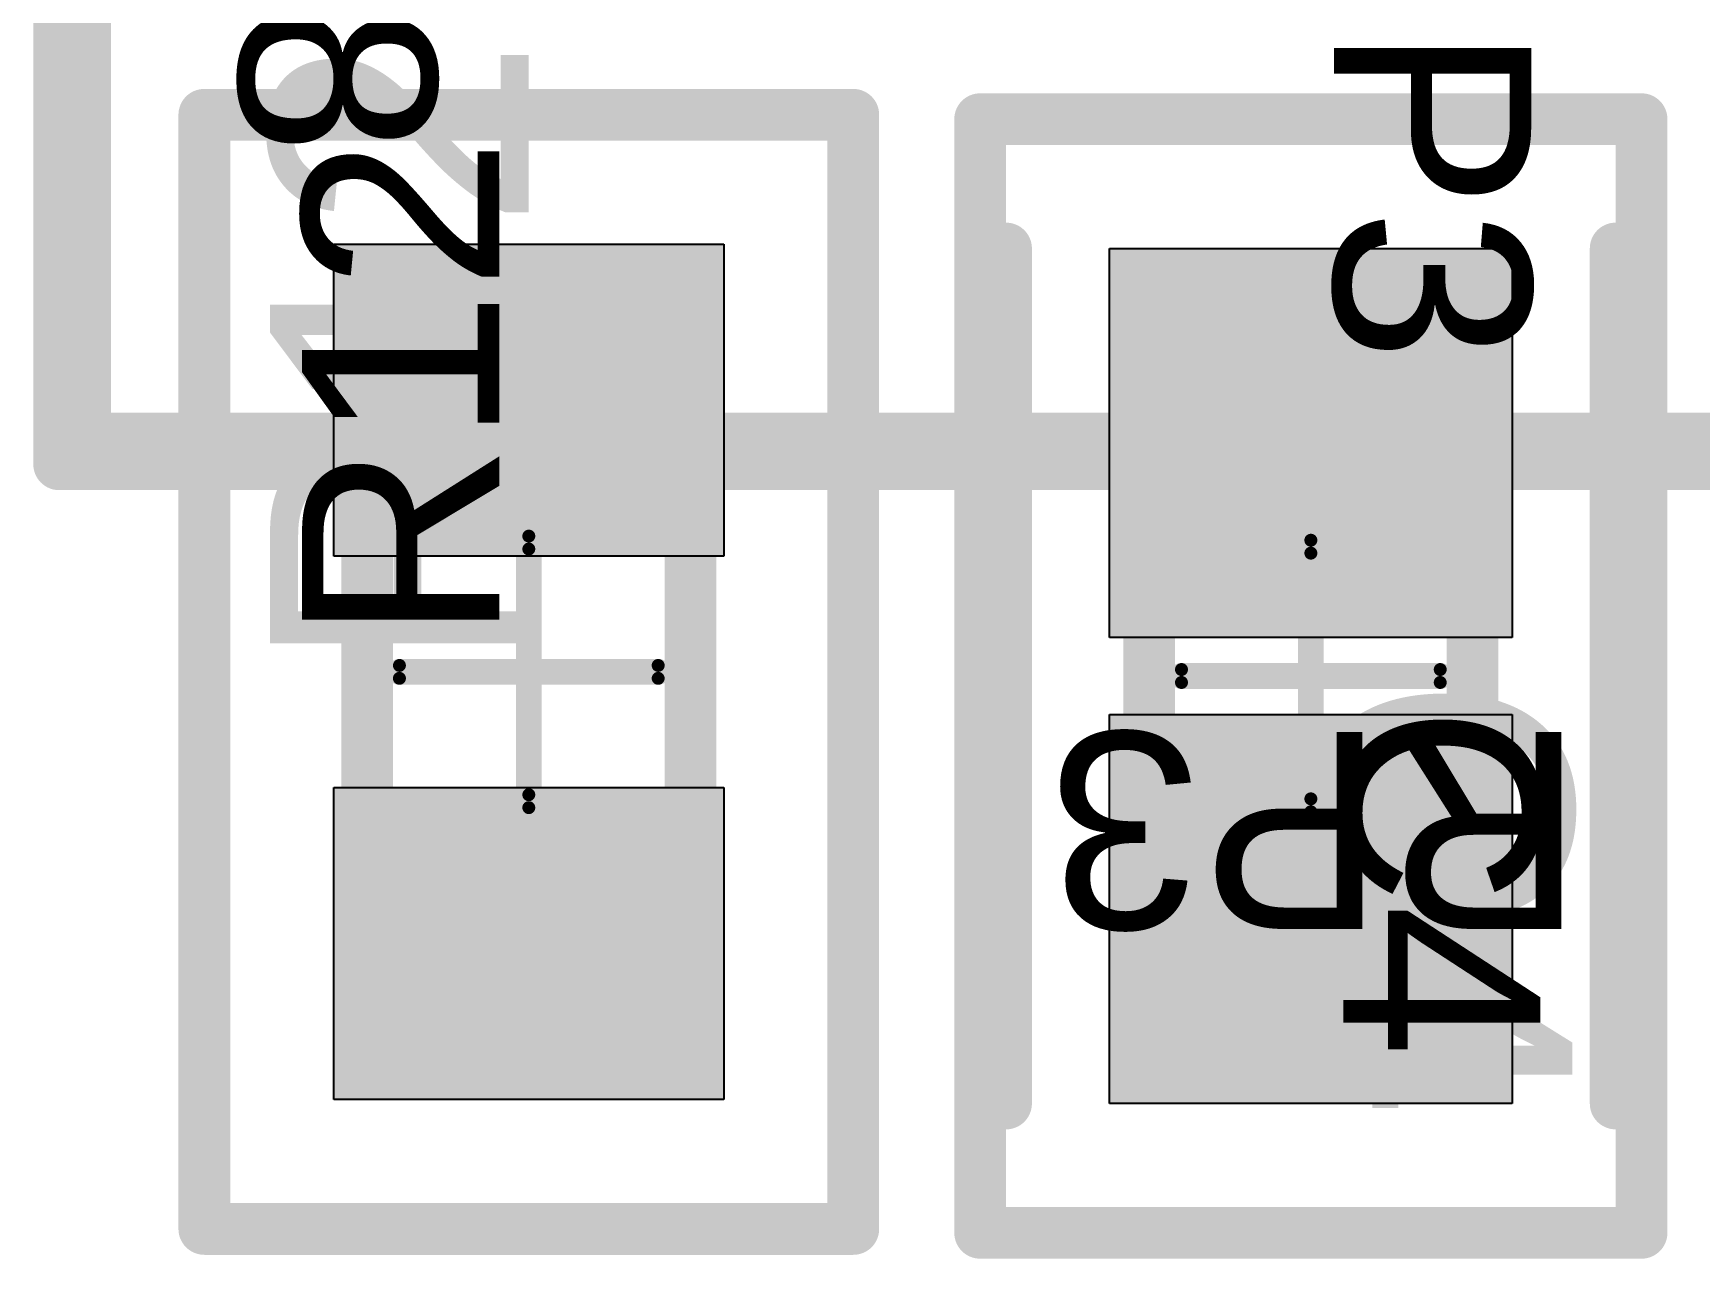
# Model space of a CAD drawing. Header units: millimetres. Extents: x 54 to 247, y 53 to 195.
# Drawn here: x 117.95 to 124.39, y 136.1 to 140.84 of the extents above; entities that cross this region are included whole.
import ezdxf

# ---------------------------------------------------------------- set-up
doc = ezdxf.new("R2010")
doc.units = ezdxf.units.MM
for name, color, linetype in [('BottomOverlay', 54, 'Continuous'), ('Mechanical10', 56, 'Continuous'), ('Mechanical12', 56, 'Continuous'), ('Mechanical14', 56, 'Continuous'), ('Mechanical15', 56, 'Continuous'), ('Mechanical4', 56, 'Continuous'), ('Mechanical6', 56, 'Continuous'), ('Mechanical8', 56, 'Continuous'), ('PadHoleLayer', 156, 'Continuous'), ('TopOverlay', 2, 'Continuous'), ('TopPaste', 8, 'Continuous'), ('TopSolder', 216, 'Continuous')]:
    doc.layers.add(name, color=color, linetype=linetype)
doc.styles.add('Arial', font='arial.ttf', dxfattribs={"height": 0.2})

# ---------------------------------------------------------------- blocks, each defined once
blk = doc.blocks.new('B______3296W_MFG_B_258')
at = {"layer": 'BottomOverlay', "const_width": 0.2}
for points in [[(-2.48, 4.89), (-2.48, -4.89)], [(-2.48, 4.89), (2.48, 4.89)]]:
    blk.add_lwpolyline(points, dxfattribs=at)
at = {"layer": 'BottomOverlay', "const_width": 0.1}
blk.add_lwpolyline([(-2.53, 4.89, 1), (-2.43, 4.89, 1)], format="xyb", close=True, dxfattribs=at)
blk.add_lwpolyline([(-2.53, 4.89, 1), (-2.43, 4.89, 1)], format="xyb", close=True, dxfattribs=at)
at = {"layer": 'Mechanical10', "const_width": 0.2}
for points in [[(-2.58, 4.99), (-2.58, -4.99)], [(-2.58, 4.99), (2.58, 4.99)]]:
    blk.add_lwpolyline(points, dxfattribs=at)
at = {"layer": 'Mechanical10', "const_width": 0.1}
blk.add_lwpolyline([(-2.63, 4.99, 1), (-2.53, 4.99, 1)], format="xyb", close=True, dxfattribs=at)
blk.add_lwpolyline([(-2.63, 4.99, 1), (-2.53, 4.99, 1)], format="xyb", close=True, dxfattribs=at)
at = {"layer": 'Mechanical12', "const_width": 0.2}
for points in [[(-2.48, 4.89), (-2.48, -4.89)], [(-2.48, 4.89), (2.48, 4.89)]]:
    blk.add_lwpolyline(points, dxfattribs=at)
at = {"layer": 'Mechanical12', "const_width": 0.1}
blk.add_lwpolyline([(-2.53, 4.89, 1), (-2.43, 4.89, 1)], format="xyb", close=True, dxfattribs=at)
blk.add_lwpolyline([(-2.53, 4.89, 1), (-2.43, 4.89, 1)], format="xyb", close=True, dxfattribs=at)
at = {"layer": 'Mechanical15', "const_width": 0.2}
for points in [[(-2.58, 4.99), (-2.58, -4.99)], [(-2.58, 4.99), (2.58, 4.99)]]:
    blk.add_lwpolyline(points, dxfattribs=at)
at = {"layer": 'Mechanical15', "const_width": 0.1}
blk.add_lwpolyline([(-2.63, 4.99, 1), (-2.53, 4.99, 1)], format="xyb", close=True, dxfattribs=at)
blk.add_lwpolyline([(-2.63, 4.99, 1), (-2.53, 4.99, 1)], format="xyb", close=True, dxfattribs=at)
blk = doc.blocks.new('V______CRCW0805__3_IPC_A_271')
at = {"layer": 'TopPaste'}
for points in [[(-1.6541, 0.7541), (-0.4476, 0.7541), (-0.4476, -0.7541), (-1.6541, -0.7541)], [(0.4476, 0.7541), (1.6541, 0.7541), (1.6541, -0.7541), (0.4476, -0.7541)]]:
    blk.add_hatch(color=8, dxfattribs=at).paths.add_polyline_path(points)
at = {"layer": 'TopSolder'}
for points in [[(-1.6541, 0.7541), (-0.4476, 0.7541), (-0.4476, -0.7541), (-1.6541, -0.7541)], [(0.4476, 0.7541), (1.6541, 0.7541), (1.6541, -0.7541), (0.4476, -0.7541)]]:
    blk.add_hatch(color=216, dxfattribs=at).paths.add_polyline_path(points)
at = {"layer": 'Mechanical10', "const_width": 0.2}
for points in [[(-2.1541, 1.2541), (2.1541, 1.2541)], [(-2.1541, 1.2541), (-2.1541, -1.2541)], [(2.1541, 1.2541), (2.1541, -1.2541)], [(-2.1541, -1.2541), (2.1541, -1.2541)]]:
    blk.add_lwpolyline(points, dxfattribs=at)
at = {"layer": 'Mechanical10', "const_width": 0.1}
for points in [[(-2.2041, 1.2541, 1), (-2.1041, 1.2541, 1)], [(-2.2041, 1.2541, 1), (-2.1041, 1.2541, 1)], [(2.1041, 1.2541, 1), (2.2041, 1.2541, 1)], [(2.1041, 1.2541, 1), (2.2041, 1.2541, 1)], [(-2.2041, -1.2541, 1), (-2.1041, -1.2541, 1)], [(-2.2041, -1.2541, 1), (-2.1041, -1.2541, 1)], [(2.1041, -1.2541, 1), (2.2041, -1.2541, 1)], [(2.1041, -1.2541, 1), (2.2041, -1.2541, 1)]]:
    blk.add_lwpolyline(points, format="xyb", close=True, dxfattribs=at)
at = {"layer": 'Mechanical12', "const_width": 0.2}
for points in [[(-1, 0.625), (1, 0.625)], [(-1, 0.625), (-1, -0.625)], [(1, 0.625), (1, -0.625)], [(-1, -0.625), (1, -0.625)]]:
    blk.add_lwpolyline(points, dxfattribs=at)
at = {"layer": 'Mechanical12', "const_width": 0.1}
for points in [[(-1.05, 0.625, 1), (-0.95, 0.625, 1)], [(-1.05, 0.625, 1), (-0.95, 0.625, 1)], [(0.95, 0.625, 1), (1.05, 0.625, 1)], [(0.95, 0.625, 1), (1.05, 0.625, 1)], [(-1.05, -0.625, 1), (-0.95, -0.625, 1)], [(-1.05, -0.625, 1), (-0.95, -0.625, 1)], [(0.95, -0.625, 1), (1.05, -0.625, 1)], [(0.95, -0.625, 1), (1.05, -0.625, 1)]]:
    blk.add_lwpolyline(points, format="xyb", close=True, dxfattribs=at)
at = {"layer": 'Mechanical15'}
for points, const_width in [([(-2.1541, 1.2541), (2.1541, 1.2541)], 0.2), ([(-2.1541, 1.2541), (-2.1541, -1.2541)], 0.2), ([(2.1541, 1.2541), (2.1541, -1.2541)], 0.2), ([(0, 0.5), (0, -0.5)], 0.1), ([(-0.5, 0), (0.5, 0)], 0.1), ([(-2.1541, -1.2541), (2.1541, -1.2541)], 0.2)]:
    blk.add_lwpolyline(points, dxfattribs=dict(at, const_width=const_width))
for points, const_width in [([(-2.2041, 1.2541, 1), (-2.1041, 1.2541, 1)], 0.1), ([(-2.2041, 1.2541, 1), (-2.1041, 1.2541, 1)], 0.1), ([(2.1041, 1.2541, 1), (2.2041, 1.2541, 1)], 0.1), ([(2.1041, 1.2541, 1), (2.2041, 1.2541, 1)], 0.1), ([(-0.025, 0.5, 1), (0.025, 0.5, 1)], 0.05), ([(-0.525, 0, 1), (-0.475, 0, 1)], 0.05), ([(0.475, 0, 1), (0.525, 0, 1)], 0.05), ([(-0.025, -0.5, 1), (0.025, -0.5, 1)], 0.05), ([(-2.2041, -1.2541, 1), (-2.1041, -1.2541, 1)], 0.1), ([(-2.2041, -1.2541, 1), (-2.1041, -1.2541, 1)], 0.1), ([(2.1041, -1.2541, 1), (2.2041, -1.2541, 1)], 0.1), ([(2.1041, -1.2541, 1), (2.2041, -1.2541, 1)], 0.1)]:
    blk.add_lwpolyline(points, format="xyb", close=True, dxfattribs=dict(at, const_width=const_width))
at = {"layer": 'TopOverlay', "const_width": 0.2}
for points in [[(-0.0726, 0.625), (0.0726, 0.625)], [(-0.0726, -0.625), (0.0726, -0.625)]]:
    blk.add_lwpolyline(points, dxfattribs=at)
at = {"layer": 'TopOverlay', "const_width": 0.1}
for points in [[(-0.1226, 0.625, 1), (-0.0226, 0.625, 1)], [(0.0226, 0.625, 1), (0.1226, 0.625, 1)], [(-0.1226, -0.625, 1), (-0.0226, -0.625, 1)], [(0.0226, -0.625, 1), (0.1226, -0.625, 1)]]:
    blk.add_lwpolyline(points, format="xyb", close=True, dxfattribs=at)
at = {"layer": 'Mechanical10'}
blk.add_text('R12', height=1, dxfattribs=at).set_placement((0, 0))
blk = doc.blocks.new('KEMET_C0805C_DN_IPC_A_296')
at = {"layer": 'TopPaste'}
for points in [[(-1.6531, 0.7781), (-0.1485, 0.7781), (-0.1485, -0.7781), (-1.6531, -0.7781)], [(0.1485, 0.7781), (1.6531, 0.7781), (1.6531, -0.7781), (0.1485, -0.7781)]]:
    blk.add_hatch(color=8, dxfattribs=at).paths.add_polyline_path(points)
at = {"layer": 'TopSolder'}
for points in [[(-1.6531, 0.7781), (-0.1485, 0.7781), (-0.1485, -0.7781), (-1.6531, -0.7781)], [(0.1485, 0.7781), (1.6531, 0.7781), (1.6531, -0.7781), (0.1485, -0.7781)]]:
    blk.add_hatch(color=216, dxfattribs=at).paths.add_polyline_path(points)
at = {"layer": 'Mechanical10', "const_width": 0.2}
for points in [[(2.1531, 1.2781), (-2.1531, 1.2781)], [(-2.1531, -1.2781), (-2.1531, 1.2781)], [(2.1531, -1.2781), (2.1531, 1.2781)], [(2.1531, -1.2781), (-2.1531, -1.2781)]]:
    blk.add_lwpolyline(points, dxfattribs=at)
at = {"layer": 'Mechanical10', "const_width": 0.1}
for points in [[(-2.2031, 1.2781, 1), (-2.1031, 1.2781, 1)], [(-2.2031, 1.2781, 1), (-2.1031, 1.2781, 1)], [(2.1031, 1.2781, 1), (2.2031, 1.2781, 1)], [(2.1031, 1.2781, 1), (2.2031, 1.2781, 1)], [(-2.2031, -1.2781, 1), (-2.1031, -1.2781, 1)], [(-2.2031, -1.2781, 1), (-2.1031, -1.2781, 1)], [(2.1031, -1.2781, 1), (2.2031, -1.2781, 1)], [(2.1031, -1.2781, 1), (2.2031, -1.2781, 1)]]:
    blk.add_lwpolyline(points, format="xyb", close=True, dxfattribs=at)
at = {"layer": 'Mechanical12', "const_width": 0.2}
for points in [[(1, 0.625), (-1, 0.625)], [(-1, -0.625), (-1, 0.625)], [(1, -0.625), (1, 0.625)], [(1, -0.625), (-1, -0.625)]]:
    blk.add_lwpolyline(points, dxfattribs=at)
at = {"layer": 'Mechanical12', "const_width": 0.1}
for points in [[(-1.05, 0.625, 1), (-0.95, 0.625, 1)], [(-1.05, 0.625, 1), (-0.95, 0.625, 1)], [(0.95, 0.625, 1), (1.05, 0.625, 1)], [(0.95, 0.625, 1), (1.05, 0.625, 1)], [(-1.05, -0.625, 1), (-0.95, -0.625, 1)], [(-1.05, -0.625, 1), (-0.95, -0.625, 1)], [(0.95, -0.625, 1), (1.05, -0.625, 1)], [(0.95, -0.625, 1), (1.05, -0.625, 1)]]:
    blk.add_lwpolyline(points, format="xyb", close=True, dxfattribs=at)
at = {"layer": 'Mechanical15'}
for points, const_width in [([(2.1531, 1.2781), (-2.1531, 1.2781)], 0.2), ([(-2.1531, -1.2781), (-2.1531, 1.2781)], 0.2), ([(2.1531, -1.2781), (2.1531, 1.2781)], 0.2), ([(0, -0.5), (0, 0.5)], 0.1), ([(0.5, 0), (-0.5, 0)], 0.1), ([(2.1531, -1.2781), (-2.1531, -1.2781)], 0.2)]:
    blk.add_lwpolyline(points, dxfattribs=dict(at, const_width=const_width))
for points, const_width in [([(-2.2031, 1.2781, 1), (-2.1031, 1.2781, 1)], 0.1), ([(-2.2031, 1.2781, 1), (-2.1031, 1.2781, 1)], 0.1), ([(2.1031, 1.2781, 1), (2.2031, 1.2781, 1)], 0.1), ([(2.1031, 1.2781, 1), (2.2031, 1.2781, 1)], 0.1), ([(-0.025, 0.5, 1), (0.025, 0.5, 1)], 0.05), ([(-0.525, 0, 1), (-0.475, 0, 1)], 0.05), ([(0.475, 0, 1), (0.525, 0, 1)], 0.05), ([(-0.025, -0.5, 1), (0.025, -0.5, 1)], 0.05), ([(-2.2031, -1.2781, 1), (-2.1031, -1.2781, 1)], 0.1), ([(-2.2031, -1.2781, 1), (-2.1031, -1.2781, 1)], 0.1), ([(2.1031, -1.2781, 1), (2.2031, -1.2781, 1)], 0.1), ([(2.1031, -1.2781, 1), (2.2031, -1.2781, 1)], 0.1)]:
    blk.add_lwpolyline(points, format="xyb", close=True, dxfattribs=dict(at, const_width=const_width))
at = {"layer": 'TopOverlay', "const_width": 0.2}
for points in [[(1.6531, 1.1781), (-1.6531, 1.1781)], [(1.6531, -1.1781), (-1.6531, -1.1781)]]:
    blk.add_lwpolyline(points, dxfattribs=at)
at = {"layer": 'TopOverlay', "const_width": 0.1}
for points in [[(-1.7031, 1.1781, 1), (-1.6031, 1.1781, 1)], [(1.6031, 1.1781, 1), (1.7031, 1.1781, 1)], [(-1.7031, -1.1781, 1), (-1.6031, -1.1781, 1)], [(1.6031, -1.1781, 1), (1.7031, -1.1781, 1)]]:
    blk.add_lwpolyline(points, format="xyb", close=True, dxfattribs=at)
at = {"layer": 'Mechanical10'}
blk.add_text('C4', height=1, dxfattribs=at).set_placement((0, 0.0111))

msp = doc.modelspace()

# ---------------------------------------------------------------- hatches: boundary and pattern name
at = {"layer": 'Mechanical14'}
h = msp.add_hatch(color=56, dxfattribs=at)
edge = h.paths.add_edge_path()
edge.add_arc((118.1476, 139.2724), 0.05, 0, 360)
h = msp.add_hatch(color=56, dxfattribs=at)
edge = h.paths.add_edge_path()
edge.add_arc((118.1476, 139.2724), 0.05, 0, 360)
at = {"layer": 'Mechanical4'}
h = msp.add_hatch(color=56, dxfattribs=at)
edge = h.paths.add_edge_path()
edge.add_arc((118.6085, 140.5239), 0.05, 0, 360)
h = msp.add_hatch(color=56, dxfattribs=at)
edge = h.paths.add_edge_path()
edge.add_arc((118.6085, 140.5239), 0.05, 0, 360)
h = msp.add_hatch(color=56, dxfattribs=at)
edge = h.paths.add_edge_path()
edge.add_arc((118.6085, 140.5239), 0.05, 0, 360)
h = msp.add_hatch(color=56, dxfattribs=at)
edge = h.paths.add_edge_path()
edge.add_arc((118.6085, 140.5239), 0.05, 0, 360)
h = msp.add_hatch(color=56, dxfattribs=at)
edge = h.paths.add_edge_path()
edge.add_arc((121.1167, 140.5239), 0.05, 0, 360)
h = msp.add_hatch(color=56, dxfattribs=at)
edge = h.paths.add_edge_path()
edge.add_arc((121.1167, 140.5239), 0.05, 0, 360)
h = msp.add_hatch(color=56, dxfattribs=at)
edge = h.paths.add_edge_path()
edge.add_arc((121.1167, 140.5239), 0.05, 0, 360)
h = msp.add_hatch(color=56, dxfattribs=at)
edge = h.paths.add_edge_path()
edge.add_arc((121.1167, 140.5239), 0.05, 0, 360)
h = msp.add_hatch(color=56, dxfattribs=at)
edge = h.paths.add_edge_path()
edge.add_arc((121.6071, 140.5069), 0.05, 0, 360)
h = msp.add_hatch(color=56, dxfattribs=at)
edge = h.paths.add_edge_path()
edge.add_arc((121.6071, 140.5069), 0.05, 0, 360)
h = msp.add_hatch(color=56, dxfattribs=at)
edge = h.paths.add_edge_path()
edge.add_arc((121.6071, 140.5069), 0.05, 0, 360)
h = msp.add_hatch(color=56, dxfattribs=at)
edge = h.paths.add_edge_path()
edge.add_arc((121.6071, 140.5069), 0.05, 0, 360)
h = msp.add_hatch(color=56, dxfattribs=at)
edge = h.paths.add_edge_path()
edge.add_arc((124.1633, 140.5069), 0.05, 0, 360)
h = msp.add_hatch(color=56, dxfattribs=at)
edge = h.paths.add_edge_path()
edge.add_arc((124.1633, 140.5069), 0.05, 0, 360)
h = msp.add_hatch(color=56, dxfattribs=at)
edge = h.paths.add_edge_path()
edge.add_arc((124.1633, 140.5069), 0.05, 0, 360)
h = msp.add_hatch(color=56, dxfattribs=at)
edge = h.paths.add_edge_path()
edge.add_arc((124.1633, 140.5069), 0.05, 0, 360)
h = msp.add_hatch(color=56, dxfattribs=at)
edge = h.paths.add_edge_path()
edge.add_arc((118.0476, 139.1724), 0.05, 0, 360)
h = msp.add_hatch(color=56, dxfattribs=at)
edge = h.paths.add_edge_path()
edge.add_arc((118.0476, 139.1724), 0.05, 0, 360)
h = msp.add_hatch(color=56, dxfattribs=at)
edge = h.paths.add_edge_path()
edge.add_arc((118.0476, 139.1724), 0.05, 0, 360)
h = msp.add_hatch(color=56, dxfattribs=at)
edge = h.paths.add_edge_path()
edge.add_arc((118.0476, 139.1724), 0.05, 0, 360)
h = msp.add_hatch(color=56, dxfattribs=at)
edge = h.paths.add_edge_path()
edge.add_arc((118.6085, 136.2156), 0.05, 0, 360)
h = msp.add_hatch(color=56, dxfattribs=at)
edge = h.paths.add_edge_path()
edge.add_arc((118.6085, 136.2156), 0.05, 0, 360)
h = msp.add_hatch(color=56, dxfattribs=at)
edge = h.paths.add_edge_path()
edge.add_arc((118.6085, 136.2156), 0.05, 0, 360)
h = msp.add_hatch(color=56, dxfattribs=at)
edge = h.paths.add_edge_path()
edge.add_arc((118.6085, 136.2156), 0.05, 0, 360)
h = msp.add_hatch(color=56, dxfattribs=at)
edge = h.paths.add_edge_path()
edge.add_arc((121.1167, 136.2156), 0.05, 0, 360)
h = msp.add_hatch(color=56, dxfattribs=at)
edge = h.paths.add_edge_path()
edge.add_arc((121.1167, 136.2156), 0.05, 0, 360)
h = msp.add_hatch(color=56, dxfattribs=at)
edge = h.paths.add_edge_path()
edge.add_arc((121.1167, 136.2156), 0.05, 0, 360)
h = msp.add_hatch(color=56, dxfattribs=at)
edge = h.paths.add_edge_path()
edge.add_arc((121.1167, 136.2156), 0.05, 0, 360)
h = msp.add_hatch(color=56, dxfattribs=at)
edge = h.paths.add_edge_path()
edge.add_arc((121.6071, 136.2007), 0.05, 0, 360)
h = msp.add_hatch(color=56, dxfattribs=at)
edge = h.paths.add_edge_path()
edge.add_arc((121.6071, 136.2007), 0.05, 0, 360)
h = msp.add_hatch(color=56, dxfattribs=at)
edge = h.paths.add_edge_path()
edge.add_arc((121.6071, 136.2007), 0.05, 0, 360)
h = msp.add_hatch(color=56, dxfattribs=at)
edge = h.paths.add_edge_path()
edge.add_arc((121.6071, 136.2007), 0.05, 0, 360)
h = msp.add_hatch(color=56, dxfattribs=at)
edge = h.paths.add_edge_path()
edge.add_arc((124.1633, 136.2007), 0.05, 0, 360)
h = msp.add_hatch(color=56, dxfattribs=at)
edge = h.paths.add_edge_path()
edge.add_arc((124.1633, 136.2007), 0.05, 0, 360)
h = msp.add_hatch(color=56, dxfattribs=at)
edge = h.paths.add_edge_path()
edge.add_arc((124.1633, 136.2007), 0.05, 0, 360)
h = msp.add_hatch(color=56, dxfattribs=at)
edge = h.paths.add_edge_path()
edge.add_arc((124.1633, 136.2007), 0.05, 0, 360)
at = {"layer": 'Mechanical6'}
h = msp.add_hatch(color=56, dxfattribs=at)
edge = h.paths.add_edge_path()
edge.add_arc((121.7071, 140.0069), 0.05, 0, 360)
h = msp.add_hatch(color=56, dxfattribs=at)
edge = h.paths.add_edge_path()
edge.add_arc((124.0633, 140.0069), 0.05, 0, 360)
h = msp.add_hatch(color=56, dxfattribs=at)
edge = h.paths.add_edge_path()
edge.add_arc((119.2376, 138.4423), 0.05, 0, 360)
h = msp.add_hatch(color=56, dxfattribs=at)
edge = h.paths.add_edge_path()
edge.add_arc((120.4876, 138.4423), 0.05, 0, 360)
h = msp.add_hatch(color=56, dxfattribs=at)
edge = h.paths.add_edge_path()
edge.add_arc((119.2376, 138.2972), 0.05, 0, 360)
h = msp.add_hatch(color=56, dxfattribs=at)
edge = h.paths.add_edge_path()
edge.add_arc((120.4876, 138.2972), 0.05, 0, 360)
h = msp.add_hatch(color=56, dxfattribs=at)
edge = h.paths.add_edge_path()
edge.add_arc((121.7071, 136.7007), 0.05, 0, 360)
h = msp.add_hatch(color=56, dxfattribs=at)
edge = h.paths.add_edge_path()
edge.add_arc((124.0633, 136.7007), 0.05, 0, 360)
at = {"layer": 'Mechanical8'}
h = msp.add_hatch(color=56, dxfattribs=at)
edge = h.paths.add_edge_path()
edge.add_arc((119.2376, 139.3697), 0.05, 0, 360)
h = msp.add_hatch(color=56, dxfattribs=at)
edge = h.paths.add_edge_path()
edge.add_arc((119.2376, 139.3697), 0.05, 0, 360)
h = msp.add_hatch(color=56, dxfattribs=at)
edge = h.paths.add_edge_path()
edge.add_arc((120.4876, 139.3697), 0.05, 0, 360)
h = msp.add_hatch(color=56, dxfattribs=at)
edge = h.paths.add_edge_path()
edge.add_arc((120.4876, 139.3697), 0.05, 0, 360)
h = msp.add_hatch(color=56, dxfattribs=at)
edge = h.paths.add_edge_path()
edge.add_arc((122.2602, 139.3538), 0.05, 0, 360)
h = msp.add_hatch(color=56, dxfattribs=at)
edge = h.paths.add_edge_path()
edge.add_arc((122.2602, 139.3538), 0.05, 0, 360)
h = msp.add_hatch(color=56, dxfattribs=at)
edge = h.paths.add_edge_path()
edge.add_arc((123.5102, 139.3538), 0.05, 0, 360)
h = msp.add_hatch(color=56, dxfattribs=at)
edge = h.paths.add_edge_path()
edge.add_arc((123.5102, 139.3538), 0.05, 0, 360)
h = msp.add_hatch(color=56, dxfattribs=at)
edge = h.paths.add_edge_path()
edge.add_arc((118.1476, 139.2724), 0.05, 0, 360)
h = msp.add_hatch(color=56, dxfattribs=at)
edge = h.paths.add_edge_path()
edge.add_arc((118.1476, 139.2724), 0.05, 0, 360)
h = msp.add_hatch(color=56, dxfattribs=at)
edge = h.paths.add_edge_path()
edge.add_arc((119.2376, 137.3698), 0.05, 0, 360)
h = msp.add_hatch(color=56, dxfattribs=at)
edge = h.paths.add_edge_path()
edge.add_arc((119.2376, 137.3698), 0.05, 0, 360)
h = msp.add_hatch(color=56, dxfattribs=at)
edge = h.paths.add_edge_path()
edge.add_arc((120.4876, 137.3698), 0.05, 0, 360)
h = msp.add_hatch(color=56, dxfattribs=at)
edge = h.paths.add_edge_path()
edge.add_arc((120.4876, 137.3698), 0.05, 0, 360)
h = msp.add_hatch(color=56, dxfattribs=at)
edge = h.paths.add_edge_path()
edge.add_arc((122.2602, 137.3538), 0.05, 0, 360)
h = msp.add_hatch(color=56, dxfattribs=at)
edge = h.paths.add_edge_path()
edge.add_arc((122.2602, 137.3538), 0.05, 0, 360)
h = msp.add_hatch(color=56, dxfattribs=at)
edge = h.paths.add_edge_path()
edge.add_arc((123.5102, 137.3538), 0.05, 0, 360)
h = msp.add_hatch(color=56, dxfattribs=at)
edge = h.paths.add_edge_path()
edge.add_arc((123.5102, 137.3538), 0.05, 0, 360)
at = {"layer": 'PadHoleLayer'}
h = msp.add_hatch(color=156, dxfattribs=at)
edge = h.paths.add_edge_path()
edge.add_arc((118.6085, 140.5239), 0.05, 0, 360)
h = msp.add_hatch(color=156, dxfattribs=at)
edge = h.paths.add_edge_path()
edge.add_arc((118.6085, 140.5239), 0.05, 0, 360)
h = msp.add_hatch(color=156, dxfattribs=at)
edge = h.paths.add_edge_path()
edge.add_arc((118.6085, 140.5239), 0.05, 0, 360)
h = msp.add_hatch(color=156, dxfattribs=at)
edge = h.paths.add_edge_path()
edge.add_arc((118.6085, 140.5239), 0.05, 0, 360)
h = msp.add_hatch(color=156, dxfattribs=at)
edge = h.paths.add_edge_path()
edge.add_arc((121.1167, 140.5239), 0.05, 0, 360)
h = msp.add_hatch(color=156, dxfattribs=at)
edge = h.paths.add_edge_path()
edge.add_arc((121.1167, 140.5239), 0.05, 0, 360)
h = msp.add_hatch(color=156, dxfattribs=at)
edge = h.paths.add_edge_path()
edge.add_arc((121.1167, 140.5239), 0.05, 0, 360)
h = msp.add_hatch(color=156, dxfattribs=at)
edge = h.paths.add_edge_path()
edge.add_arc((121.1167, 140.5239), 0.05, 0, 360)
h = msp.add_hatch(color=156, dxfattribs=at)
edge = h.paths.add_edge_path()
edge.add_arc((121.6071, 140.5069), 0.05, 0, 360)
h = msp.add_hatch(color=156, dxfattribs=at)
edge = h.paths.add_edge_path()
edge.add_arc((121.6071, 140.5069), 0.05, 0, 360)
h = msp.add_hatch(color=156, dxfattribs=at)
edge = h.paths.add_edge_path()
edge.add_arc((121.6071, 140.5069), 0.05, 0, 360)
h = msp.add_hatch(color=156, dxfattribs=at)
edge = h.paths.add_edge_path()
edge.add_arc((121.6071, 140.5069), 0.05, 0, 360)
h = msp.add_hatch(color=156, dxfattribs=at)
edge = h.paths.add_edge_path()
edge.add_arc((124.1633, 140.5069), 0.05, 0, 360)
h = msp.add_hatch(color=156, dxfattribs=at)
edge = h.paths.add_edge_path()
edge.add_arc((124.1633, 140.5069), 0.05, 0, 360)
h = msp.add_hatch(color=156, dxfattribs=at)
edge = h.paths.add_edge_path()
edge.add_arc((124.1633, 140.5069), 0.05, 0, 360)
h = msp.add_hatch(color=156, dxfattribs=at)
edge = h.paths.add_edge_path()
edge.add_arc((124.1633, 140.5069), 0.05, 0, 360)
h = msp.add_hatch(color=156, dxfattribs=at)
edge = h.paths.add_edge_path()
edge.add_arc((121.7071, 140.0069), 0.05, 0, 360)
h = msp.add_hatch(color=156, dxfattribs=at)
edge = h.paths.add_edge_path()
edge.add_arc((124.0633, 140.0069), 0.05, 0, 360)
h = msp.add_hatch(color=156, dxfattribs=at)
edge = h.paths.add_edge_path()
edge.add_arc((119.2376, 139.3697), 0.05, 0, 360)
h = msp.add_hatch(color=156, dxfattribs=at)
edge = h.paths.add_edge_path()
edge.add_arc((119.2376, 139.3697), 0.05, 0, 360)
h = msp.add_hatch(color=156, dxfattribs=at)
edge = h.paths.add_edge_path()
edge.add_arc((120.4876, 139.3697), 0.05, 0, 360)
h = msp.add_hatch(color=156, dxfattribs=at)
edge = h.paths.add_edge_path()
edge.add_arc((120.4876, 139.3697), 0.05, 0, 360)
h = msp.add_hatch(color=156, dxfattribs=at)
edge = h.paths.add_edge_path()
edge.add_arc((122.2602, 139.3538), 0.05, 0, 360)
h = msp.add_hatch(color=156, dxfattribs=at)
edge = h.paths.add_edge_path()
edge.add_arc((122.2602, 139.3538), 0.05, 0, 360)
h = msp.add_hatch(color=156, dxfattribs=at)
edge = h.paths.add_edge_path()
edge.add_arc((123.5102, 139.3538), 0.05, 0, 360)
h = msp.add_hatch(color=156, dxfattribs=at)
edge = h.paths.add_edge_path()
edge.add_arc((123.5102, 139.3538), 0.05, 0, 360)
h = msp.add_hatch(color=156, dxfattribs=at)
edge = h.paths.add_edge_path()
edge.add_arc((118.1476, 139.2724), 0.05, 0, 360)
h = msp.add_hatch(color=156, dxfattribs=at)
edge = h.paths.add_edge_path()
edge.add_arc((118.1476, 139.2724), 0.05, 0, 360)
h = msp.add_hatch(color=156, dxfattribs=at)
edge = h.paths.add_edge_path()
edge.add_arc((118.1476, 139.2724), 0.05, 0, 360)
h = msp.add_hatch(color=156, dxfattribs=at)
edge = h.paths.add_edge_path()
edge.add_arc((118.1476, 139.2724), 0.05, 0, 360)
h = msp.add_hatch(color=156, dxfattribs=at)
edge = h.paths.add_edge_path()
edge.add_arc((118.0476, 139.1724), 0.05, 0, 360)
h = msp.add_hatch(color=156, dxfattribs=at)
edge = h.paths.add_edge_path()
edge.add_arc((118.0476, 139.1724), 0.05, 0, 360)
h = msp.add_hatch(color=156, dxfattribs=at)
edge = h.paths.add_edge_path()
edge.add_arc((118.0476, 139.1724), 0.05, 0, 360)
h = msp.add_hatch(color=156, dxfattribs=at)
edge = h.paths.add_edge_path()
edge.add_arc((118.0476, 139.1724), 0.05, 0, 360)
h = msp.add_hatch(color=156, dxfattribs=at)
edge = h.paths.add_edge_path()
edge.add_arc((119.2376, 138.4423), 0.05, 0, 360)
h = msp.add_hatch(color=156, dxfattribs=at)
edge = h.paths.add_edge_path()
edge.add_arc((120.4876, 138.4423), 0.05, 0, 360)
h = msp.add_hatch(color=156, dxfattribs=at)
edge = h.paths.add_edge_path()
edge.add_arc((119.2376, 138.2972), 0.05, 0, 360)
h = msp.add_hatch(color=156, dxfattribs=at)
edge = h.paths.add_edge_path()
edge.add_arc((120.4876, 138.2972), 0.05, 0, 360)
h = msp.add_hatch(color=156, dxfattribs=at)
edge = h.paths.add_edge_path()
edge.add_arc((119.2376, 137.3698), 0.05, 0, 360)
h = msp.add_hatch(color=156, dxfattribs=at)
edge = h.paths.add_edge_path()
edge.add_arc((119.2376, 137.3698), 0.05, 0, 360)
h = msp.add_hatch(color=156, dxfattribs=at)
edge = h.paths.add_edge_path()
edge.add_arc((120.4876, 137.3698), 0.05, 0, 360)
h = msp.add_hatch(color=156, dxfattribs=at)
edge = h.paths.add_edge_path()
edge.add_arc((120.4876, 137.3698), 0.05, 0, 360)
h = msp.add_hatch(color=156, dxfattribs=at)
edge = h.paths.add_edge_path()
edge.add_arc((122.2602, 137.3538), 0.05, 0, 360)
h = msp.add_hatch(color=156, dxfattribs=at)
edge = h.paths.add_edge_path()
edge.add_arc((122.2602, 137.3538), 0.05, 0, 360)
h = msp.add_hatch(color=156, dxfattribs=at)
edge = h.paths.add_edge_path()
edge.add_arc((123.5102, 137.3538), 0.05, 0, 360)
h = msp.add_hatch(color=156, dxfattribs=at)
edge = h.paths.add_edge_path()
edge.add_arc((123.5102, 137.3538), 0.05, 0, 360)
h = msp.add_hatch(color=156, dxfattribs=at)
edge = h.paths.add_edge_path()
edge.add_arc((121.7071, 136.7007), 0.05, 0, 360)
h = msp.add_hatch(color=156, dxfattribs=at)
edge = h.paths.add_edge_path()
edge.add_arc((124.0633, 136.7007), 0.05, 0, 360)
h = msp.add_hatch(color=156, dxfattribs=at)
edge = h.paths.add_edge_path()
edge.add_arc((118.6085, 136.2156), 0.05, 0, 360)
h = msp.add_hatch(color=156, dxfattribs=at)
edge = h.paths.add_edge_path()
edge.add_arc((118.6085, 136.2156), 0.05, 0, 360)
h = msp.add_hatch(color=156, dxfattribs=at)
edge = h.paths.add_edge_path()
edge.add_arc((118.6085, 136.2156), 0.05, 0, 360)
h = msp.add_hatch(color=156, dxfattribs=at)
edge = h.paths.add_edge_path()
edge.add_arc((118.6085, 136.2156), 0.05, 0, 360)
h = msp.add_hatch(color=156, dxfattribs=at)
edge = h.paths.add_edge_path()
edge.add_arc((121.1167, 136.2156), 0.05, 0, 360)
h = msp.add_hatch(color=156, dxfattribs=at)
edge = h.paths.add_edge_path()
edge.add_arc((121.1167, 136.2156), 0.05, 0, 360)
h = msp.add_hatch(color=156, dxfattribs=at)
edge = h.paths.add_edge_path()
edge.add_arc((121.1167, 136.2156), 0.05, 0, 360)
h = msp.add_hatch(color=156, dxfattribs=at)
edge = h.paths.add_edge_path()
edge.add_arc((121.1167, 136.2156), 0.05, 0, 360)
h = msp.add_hatch(color=156, dxfattribs=at)
edge = h.paths.add_edge_path()
edge.add_arc((121.6071, 136.2007), 0.05, 0, 360)
h = msp.add_hatch(color=156, dxfattribs=at)
edge = h.paths.add_edge_path()
edge.add_arc((121.6071, 136.2007), 0.05, 0, 360)
h = msp.add_hatch(color=156, dxfattribs=at)
edge = h.paths.add_edge_path()
edge.add_arc((121.6071, 136.2007), 0.05, 0, 360)
h = msp.add_hatch(color=156, dxfattribs=at)
edge = h.paths.add_edge_path()
edge.add_arc((121.6071, 136.2007), 0.05, 0, 360)
h = msp.add_hatch(color=156, dxfattribs=at)
edge = h.paths.add_edge_path()
edge.add_arc((124.1633, 136.2007), 0.05, 0, 360)
h = msp.add_hatch(color=156, dxfattribs=at)
edge = h.paths.add_edge_path()
edge.add_arc((124.1633, 136.2007), 0.05, 0, 360)
h = msp.add_hatch(color=156, dxfattribs=at)
edge = h.paths.add_edge_path()
edge.add_arc((124.1633, 136.2007), 0.05, 0, 360)
h = msp.add_hatch(color=156, dxfattribs=at)
edge = h.paths.add_edge_path()
edge.add_arc((124.1633, 136.2007), 0.05, 0, 360)

# ---------------------------------------------------------------- linework, layer by layer
at = {"layer": 'Mechanical10'}
for p, q in [((119.1085, 140.0239), (120.6167, 140.0239)), ((119.1085, 138.8173), (119.1085, 140.0239)), ((120.6167, 140.0239), (120.6167, 138.8173)), ((122.1071, 138.5023), (122.1071, 140.0069)), ((122.1071, 140.0069), (123.6633, 140.0069)), ((123.6633, 140.0069), (123.6633, 138.5023)), ((120.6167, 138.8173), (119.1085, 138.8173)), ((123.6633, 138.5023), (122.1071, 138.5023)), ((122.1071, 136.7007), (122.1071, 138.2053)), ((122.1071, 138.2053), (123.6633, 138.2053)), ((123.6633, 138.2053), (123.6633, 136.7007)), ((119.1085, 137.9222), (120.6167, 137.9222)), ((119.1085, 136.7156), (119.1085, 137.9222)), ((120.6167, 137.9222), (120.6167, 136.7156)), ((120.6167, 136.7156), (119.1085, 136.7156)), ((123.6633, 136.7007), (122.1071, 136.7007))]:
    msp.add_line(p, q, dxfattribs=at)
at = {"layer": 'Mechanical14', "const_width": 0.2}
for points in [[(118.1476, 139.2724), (118.1476, 144.2324)], [(118.1476, 139.2724), (127.9276, 139.2724)]]:
    msp.add_lwpolyline(points, dxfattribs=at)
at = {"layer": 'Mechanical14', "const_width": 0.1}
msp.add_lwpolyline([(118.0976, 139.2724, 1), (118.1976, 139.2724, 1)], format="xyb", close=True, dxfattribs=at)
msp.add_lwpolyline([(118.0976, 139.2724, 1), (118.1976, 139.2724, 1)], format="xyb", close=True, dxfattribs=at)
at = {"layer": 'Mechanical4'}
for points, const_width in [([(118.0476, 139.1724), (118.0476, 144.3324)], 0.2), ([(118.0476, 139.1724), (118.0476, 144.3324)], 0.2), ([(118.6085, 136.2156), (118.6085, 140.5239)], 0.2), ([(118.6085, 140.5239), (121.1167, 140.5239)], 0.2), ([(118.6085, 136.2156), (118.6085, 140.5239)], 0.2), ([(118.6085, 140.5239), (121.1167, 140.5239)], 0.2), ([(121.1167, 136.2156), (121.1167, 140.5239)], 0.2), ([(121.1167, 136.2156), (121.1167, 140.5239)], 0.2), ([(121.6071, 140.5069), (124.1633, 140.5069)], 0.2), ([(121.6071, 136.2007), (121.6071, 140.5069)], 0.2), ([(121.6071, 140.5069), (124.1633, 140.5069)], 0.2), ([(121.6071, 136.2007), (121.6071, 140.5069)], 0.2), ([(124.1633, 136.2007), (124.1633, 140.5069)], 0.2), ([(124.1633, 136.2007), (124.1633, 140.5069)], 0.2), ([(118.0476, 139.1724), (128.0276, 139.1724)], 0.2), ([(118.0476, 139.1724), (128.0276, 139.1724)], 0.2), ([(119.8626, 137.8698), (119.8626, 138.8698)], 0.1), ([(122.8852, 137.8538), (122.8852, 138.8538)], 0.1), ([(119.3626, 138.3698), (120.3626, 138.3698)], 0.1), ([(122.3852, 138.3538), (123.3852, 138.3538)], 0.1), ([(118.6085, 136.2156), (121.1167, 136.2156)], 0.2), ([(118.6085, 136.2156), (121.1167, 136.2156)], 0.2), ([(121.6071, 136.2007), (124.1633, 136.2007)], 0.2), ([(121.6071, 136.2007), (124.1633, 136.2007)], 0.2)]:
    msp.add_lwpolyline(points, dxfattribs=dict(at, const_width=const_width))
for points, const_width in [([(118.5585, 140.5239, 1), (118.6585, 140.5239, 1)], 0.1), ([(118.5585, 140.5239, 1), (118.6585, 140.5239, 1)], 0.1), ([(118.5585, 140.5239, 1), (118.6585, 140.5239, 1)], 0.1), ([(118.5585, 140.5239, 1), (118.6585, 140.5239, 1)], 0.1), ([(121.0667, 140.5239, 1), (121.1667, 140.5239, 1)], 0.1), ([(121.0667, 140.5239, 1), (121.1667, 140.5239, 1)], 0.1), ([(121.0667, 140.5239, 1), (121.1667, 140.5239, 1)], 0.1), ([(121.0667, 140.5239, 1), (121.1667, 140.5239, 1)], 0.1), ([(121.5571, 140.5069, 1), (121.6571, 140.5069, 1)], 0.1), ([(121.5571, 140.5069, 1), (121.6571, 140.5069, 1)], 0.1), ([(121.5571, 140.5069, 1), (121.6571, 140.5069, 1)], 0.1), ([(121.5571, 140.5069, 1), (121.6571, 140.5069, 1)], 0.1), ([(124.1133, 140.5069, 1), (124.2133, 140.5069, 1)], 0.1), ([(124.1133, 140.5069, 1), (124.2133, 140.5069, 1)], 0.1), ([(124.1133, 140.5069, 1), (124.2133, 140.5069, 1)], 0.1), ([(124.1133, 140.5069, 1), (124.2133, 140.5069, 1)], 0.1), ([(117.9976, 139.1724, 1), (118.0976, 139.1724, 1)], 0.1), ([(117.9976, 139.1724, 1), (118.0976, 139.1724, 1)], 0.1), ([(117.9976, 139.1724, 1), (118.0976, 139.1724, 1)], 0.1), ([(117.9976, 139.1724, 1), (118.0976, 139.1724, 1)], 0.1), ([(119.8376, 138.8698, 1), (119.8876, 138.8698, 1)], 0.05), ([(119.8501, 138.8948, 1), (119.8751, 138.8948, 1)], 0.025), ([(119.8501, 138.8948, 1), (119.8751, 138.8948, 1)], 0.025), ([(119.8501, 138.8448, 1), (119.8751, 138.8448, 1)], 0.025), ([(119.8501, 138.8448, 1), (119.8751, 138.8448, 1)], 0.025), ([(122.8602, 138.8538, 1), (122.9102, 138.8538, 1)], 0.05), ([(122.8727, 138.8788, 1), (122.8977, 138.8788, 1)], 0.025), ([(122.8727, 138.8788, 1), (122.8977, 138.8788, 1)], 0.025), ([(122.8727, 138.8288, 1), (122.8977, 138.8288, 1)], 0.025), ([(122.8727, 138.8288, 1), (122.8977, 138.8288, 1)], 0.025), ([(119.3376, 138.3698, 1), (119.3876, 138.3698, 1)], 0.05), ([(119.3501, 138.3947, 1), (119.3751, 138.3947, 1)], 0.025), ([(119.3501, 138.3947, 1), (119.3751, 138.3947, 1)], 0.025), ([(120.3376, 138.3698, 1), (120.3876, 138.3698, 1)], 0.05), ([(120.3501, 138.3947, 1), (120.3751, 138.3947, 1)], 0.025), ([(120.3501, 138.3947, 1), (120.3751, 138.3947, 1)], 0.025), ([(122.3602, 138.3538, 1), (122.4102, 138.3538, 1)], 0.05), ([(122.3727, 138.3788, 1), (122.3977, 138.3788, 1)], 0.025), ([(122.3727, 138.3788, 1), (122.3977, 138.3788, 1)], 0.025), ([(123.3602, 138.3538, 1), (123.4102, 138.3538, 1)], 0.05), ([(123.3727, 138.3788, 1), (123.3977, 138.3788, 1)], 0.025), ([(123.3727, 138.3788, 1), (123.3977, 138.3788, 1)], 0.025), ([(119.3501, 138.3448, 1), (119.3751, 138.3448, 1)], 0.025), ([(119.3501, 138.3448, 1), (119.3751, 138.3448, 1)], 0.025), ([(120.3501, 138.3448, 1), (120.3751, 138.3448, 1)], 0.025), ([(120.3501, 138.3448, 1), (120.3751, 138.3448, 1)], 0.025), ([(122.3727, 138.3288, 1), (122.3977, 138.3288, 1)], 0.025), ([(122.3727, 138.3288, 1), (122.3977, 138.3288, 1)], 0.025), ([(123.3727, 138.3288, 1), (123.3977, 138.3288, 1)], 0.025), ([(123.3727, 138.3288, 1), (123.3977, 138.3288, 1)], 0.025), ([(119.8376, 137.8698, 1), (119.8876, 137.8698, 1)], 0.05), ([(119.8501, 137.8948, 1), (119.8751, 137.8948, 1)], 0.025), ([(119.8501, 137.8948, 1), (119.8751, 137.8948, 1)], 0.025), ([(122.8602, 137.8538, 1), (122.9102, 137.8538, 1)], 0.05), ([(122.8727, 137.8788, 1), (122.8977, 137.8788, 1)], 0.025), ([(122.8727, 137.8788, 1), (122.8977, 137.8788, 1)], 0.025), ([(119.8501, 137.8448, 1), (119.8751, 137.8448, 1)], 0.025), ([(119.8501, 137.8448, 1), (119.8751, 137.8448, 1)], 0.025), ([(122.8727, 137.8288, 1), (122.8977, 137.8288, 1)], 0.025), ([(122.8727, 137.8288, 1), (122.8977, 137.8288, 1)], 0.025), ([(118.5585, 136.2156, 1), (118.6585, 136.2156, 1)], 0.1), ([(118.5585, 136.2156, 1), (118.6585, 136.2156, 1)], 0.1), ([(118.5585, 136.2156, 1), (118.6585, 136.2156, 1)], 0.1), ([(118.5585, 136.2156, 1), (118.6585, 136.2156, 1)], 0.1), ([(121.0667, 136.2156, 1), (121.1667, 136.2156, 1)], 0.1), ([(121.0667, 136.2156, 1), (121.1667, 136.2156, 1)], 0.1), ([(121.0667, 136.2156, 1), (121.1667, 136.2156, 1)], 0.1), ([(121.0667, 136.2156, 1), (121.1667, 136.2156, 1)], 0.1), ([(121.5571, 136.2007, 1), (121.6571, 136.2007, 1)], 0.1), ([(121.5571, 136.2007, 1), (121.6571, 136.2007, 1)], 0.1), ([(121.5571, 136.2007, 1), (121.6571, 136.2007, 1)], 0.1), ([(121.5571, 136.2007, 1), (121.6571, 136.2007, 1)], 0.1), ([(124.1133, 136.2007, 1), (124.2133, 136.2007, 1)], 0.1), ([(124.1133, 136.2007, 1), (124.2133, 136.2007, 1)], 0.1), ([(124.1133, 136.2007, 1), (124.2133, 136.2007, 1)], 0.1), ([(124.1133, 136.2007, 1), (124.2133, 136.2007, 1)], 0.1)]:
    msp.add_lwpolyline(points, format="xyb", close=True, dxfattribs=dict(at, const_width=const_width))
at = {"layer": 'Mechanical4', "const_width": 0.05}
for points in [[(119.8626, 138.8448, -1), (119.8626, 138.8948)], [(119.8626, 138.8948, -1), (119.8626, 138.8448)], [(122.8852, 138.8288, -1), (122.8852, 138.8788)], [(122.8852, 138.8788, -1), (122.8852, 138.8288)], [(119.3626, 138.3448, -1), (119.3626, 138.3947)], [(119.3626, 138.3947, -1), (119.3626, 138.3448)], [(120.3626, 138.3448, -1), (120.3626, 138.3947)], [(120.3626, 138.3947, -1), (120.3626, 138.3448)], [(122.3852, 138.3288, -1), (122.3852, 138.3788)], [(122.3852, 138.3788, -1), (122.3852, 138.3288)], [(123.3852, 138.3288, -1), (123.3852, 138.3788)], [(123.3852, 138.3788, -1), (123.3852, 138.3288)], [(119.8626, 137.8448, -1), (119.8626, 137.8948)], [(119.8626, 137.8948, -1), (119.8626, 137.8448)], [(122.8852, 137.8288, -1), (122.8852, 137.8788)], [(122.8852, 137.8788, -1), (122.8852, 137.8288)]]:
    msp.add_lwpolyline(points, format="xyb", dxfattribs=at)
at = {"layer": 'Mechanical6', "const_width": 0.2}
for points in [[(121.7071, 136.7007), (121.7071, 140.0069)], [(124.0633, 136.7007), (124.0633, 140.0069)], [(119.2376, 138.2972), (119.2376, 138.4423)], [(120.4876, 138.2972), (120.4876, 138.4423)]]:
    msp.add_lwpolyline(points, dxfattribs=at)
at = {"layer": 'Mechanical6', "const_width": 0.1}
for points in [[(121.6571, 140.0069, 1), (121.7571, 140.0069, 1)], [(124.0133, 140.0069, 1), (124.1133, 140.0069, 1)], [(119.1876, 138.4423, 1), (119.2876, 138.4423, 1)], [(120.4376, 138.4423, 1), (120.5376, 138.4423, 1)], [(119.1876, 138.2972, 1), (119.2876, 138.2972, 1)], [(120.4376, 138.2972, 1), (120.5376, 138.2972, 1)], [(121.6571, 136.7007, 1), (121.7571, 136.7007, 1)], [(124.0133, 136.7007, 1), (124.1133, 136.7007, 1)]]:
    msp.add_lwpolyline(points, format="xyb", close=True, dxfattribs=at)
at = {"layer": 'Mechanical8'}
for p, q in [((119.1085, 140.0239), (120.6167, 140.0239)), ((119.1085, 138.8173), (119.1085, 140.0239)), ((120.6167, 140.0239), (120.6167, 138.8173)), ((122.1071, 138.5023), (122.1071, 140.0069)), ((122.1071, 140.0069), (123.6633, 140.0069)), ((123.6633, 140.0069), (123.6633, 138.5023)), ((120.6167, 138.8173), (119.1085, 138.8173)), ((123.6633, 138.5023), (122.1071, 138.5023)), ((122.1071, 136.7007), (122.1071, 138.2053)), ((122.1071, 138.2053), (123.6633, 138.2053)), ((123.6633, 138.2053), (123.6633, 136.7007)), ((119.1085, 137.9222), (120.6167, 137.9222)), ((119.1085, 136.7156), (119.1085, 137.9222)), ((120.6167, 137.9222), (120.6167, 136.7156)), ((120.6167, 136.7156), (119.1085, 136.7156)), ((123.6633, 136.7007), (122.1071, 136.7007))]:
    msp.add_line(p, q, dxfattribs=at)
at = {"layer": 'Mechanical8', "const_width": 0.2}
for points in [[(118.1476, 139.2724), (118.1476, 144.2324)], [(119.2376, 137.3698), (119.2376, 139.3697)], [(119.2376, 139.3697), (120.4876, 139.3697)], [(120.4876, 137.3698), (120.4876, 139.3697)], [(122.2602, 139.3538), (123.5102, 139.3538)], [(122.2602, 137.3538), (122.2602, 139.3538)], [(123.5102, 137.3538), (123.5102, 139.3538)], [(118.1476, 139.2724), (127.9276, 139.2724)], [(119.2376, 137.3698), (120.4876, 137.3698)], [(122.2602, 137.3538), (123.5102, 137.3538)]]:
    msp.add_lwpolyline(points, dxfattribs=at)
at = {"layer": 'Mechanical8', "const_width": 0.1}
for points in [[(119.1876, 139.3697, 1), (119.2876, 139.3697, 1)], [(119.1876, 139.3697, 1), (119.2876, 139.3697, 1)], [(120.4376, 139.3697, 1), (120.5376, 139.3697, 1)], [(120.4376, 139.3697, 1), (120.5376, 139.3697, 1)], [(122.2102, 139.3538, 1), (122.3102, 139.3538, 1)], [(122.2102, 139.3538, 1), (122.3102, 139.3538, 1)], [(123.4602, 139.3538, 1), (123.5602, 139.3538, 1)], [(123.4602, 139.3538, 1), (123.5602, 139.3538, 1)], [(118.0976, 139.2724, 1), (118.1976, 139.2724, 1)], [(118.0976, 139.2724, 1), (118.1976, 139.2724, 1)], [(119.1876, 137.3698, 1), (119.2876, 137.3698, 1)], [(119.1876, 137.3698, 1), (119.2876, 137.3698, 1)], [(120.4376, 137.3698, 1), (120.5376, 137.3698, 1)], [(120.4376, 137.3698, 1), (120.5376, 137.3698, 1)], [(122.2102, 137.3538, 1), (122.3102, 137.3538, 1)], [(122.2102, 137.3538, 1), (122.3102, 137.3538, 1)], [(123.4602, 137.3538, 1), (123.5602, 137.3538, 1)], [(123.4602, 137.3538, 1), (123.5602, 137.3538, 1)]]:
    msp.add_lwpolyline(points, format="xyb", close=True, dxfattribs=at)

# ---------------------------------------------------------------- block references
for name, p, rotation in [('B______3296W_MFG_B_258', (123.0376, 141.7524), 90), ('V______CRCW0805__3_IPC_A_271', (119.8626, 138.3698), 90), ('KEMET_C0805C_DN_IPC_A_296', (122.8852, 138.3538), 270)]:
    msp.add_blockref(name, p, dxfattribs=dict(rotation=rotation))

# ---------------------------------------------------------------- texts
at = {"layer": 'Mechanical14', "style": 'Arial'}
for s, rotation, p in [('J8', 270, (118.7431, 141.4907)), ('RP3', 180, (123.94, 138.1377))]:
    msp.add_text(s, height=0.762, rotation=rotation, dxfattribs=at).set_placement(p)
at = {"layer": 'Mechanical4', "style": 'Arial'}
for s, rotation, p in [('RP3', 270, (122.9748, 141.6381)), ('R12', 90, (119.7483, 138.484)), ('C4', 270, (123.0106, 138.2395))]:
    msp.add_text(s, height=0.762, rotation=rotation, dxfattribs=at).set_placement(p)

doc.saveas('drawing.dxf')
